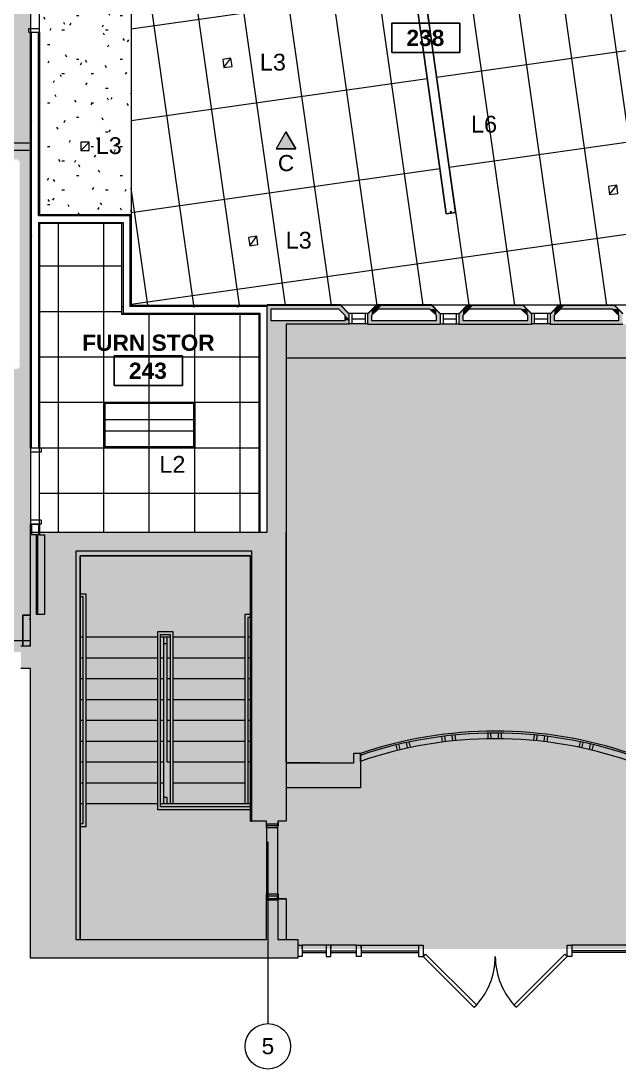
# Model space of a CAD drawing. Header units: inches. Extents: x 389 to 3083, y 11893 to 13691.
# Drawn here: x 1510 to 1826, y 11893 to 12446 of the extents above; entities that cross this region are included whole.
import ezdxf

# ---------------------------------------------------------------- set-up
doc = ezdxf.new("R2010")
doc.units = ezdxf.units.IN
doc.header["$MEASUREMENT"] = 0
for name, color, linetype, lineweight in [('X2$0$A-ANNO-NOTE', 131, 'Continuous', 9), ('X2$0$A-AREA-IDEN', 2, 'Continuous', 9), ('X2$0$A-CLNG', 13, 'Continuous', 13), ('X2$0$A-CLNG-PATT', 13, 'Continuous', 13), ('X2$0$A-DETL-GENF', 92, 'Continuous', 9), ('X2$0$A-DOOR', 31, 'Continuous', 13), ('X2$0$A-DOOR-FRAM', 31, 'Continuous', 20), ('X2$0$A-GLAZ', 151, 'Continuous', 13), ('X2$0$A-WALL', 113, 'Continuous', 13), ('X2$0$A-Wall-Extr', 7, 'Continuous', 9), ('X2$0$A-WALL-PATT', 111, 'Continuous', 13), ('X2$0$E-LITE-EQPM', 33, 'Continuous', 9), ('X2$0$E-LITE-EQPM-IDEN', 33, 'Continuous', 9), ('X2$0$I-WALL', 2, 'Continuous', 9), ('X2$0$Plaza America_Tower 1_2nd Floor -REVIT_dwg', 8, 'Continuous', 9), ('X2$0$S-GRID', 1, 'Continuous', 9), ('X2$0$S-GRID-IDEN', 1, 'Continuous', 9)]:
    doc.layers.add(name, color=color, linetype=linetype, lineweight=lineweight)
doc.styles.add('X2$0$Arial_3', font='arial.ttf', dxfattribs={"height": 8.851796})
doc.styles.add('X2$0$Swis721 Lt BT', font='swissl.ttf', dxfattribs={"height": 8.514638})
doc.styles.add('X2$0$Swis721 Lt BT_B', font='', dxfattribs={"height": 8.583975})
doc.styles.get('X2$0$Swis721 Lt BT_B').set_extended_font_data('Swis721 Lt BT', bold=True)
pattern_1 = [(0, (-24941.6016, 0), (30.72, 7.68), [1.267, -21.773, 1.267, -21.773, -122.88]), (0, (-24941.6016, 0), (30.72, 7.68), [-46.08, 1.267, -44.813, 1.267, -21.773, -53.76]), (0, (-24941.6016, 0), (30.72, 7.68), [-115.2, 1.267, -14.093, 1.267, -37.133]), (120, (-24930.0816, 3.84), (-22.0110751, 22.7643004), [1.267, -21.773, 1.267, -21.773, -122.88]), (120, (-24930.0816, 3.84), (-22.0110751, 22.7643004), [-46.08, 1.267, -44.813, 1.267, -21.773, -53.76]), (120, (-24930.0816, 3.84), (-22.0110751, 22.7643004), [-115.2, 1.267, -14.093, 1.267, -37.133]), (240, (-24926.2416, 19.2), (-8.7089249, -30.4443004), [1.267, -21.773, 1.267, -21.773, -122.88]), (240, (-24926.2416, 19.2), (-8.7089249, -30.4443004), [-46.08, 1.267, -44.813, 1.267, -21.773, -53.76]), (240, (-24926.2416, 19.2), (-8.7089249, -30.4443004), [-115.2, 1.267, -14.093, 1.267, -37.133])]

# ---------------------------------------------------------------- blocks, each defined once
blk = doc.blocks.new('X2$0$Plaza America_Tower 1_2nd Floor -REVIT_dwg-5250115-FIRST FLOOR')
at = {"layer": 'X2$0$A-GLAZ'}
for p, q in [((26624.51, 12291.73), (26624.51, 12291.93)), ((26626.01, 12291.92), (26626.01, 12286.43)), ((26633.01, 12291.92), (26633.01, 12286.43)), ((26672.71, 12291.93), (26672.71, 12291.67)), ((26674.21, 12291.92), (26674.21, 12286.43)), ((26681.21, 12291.92), (26681.21, 12286.43)), ((26720.91, 12291.67), (26720.91, 12291.93)), ((26722.41, 12291.92), (26722.41, 12286.43)), ((26729.41, 12291.92), (26729.41, 12286.43)), ((26634.51, 12286.42), (26624.51, 12286.42)), ((26626.01, 12289.17), (26633.01, 12289.17)), ((26672.71, 12286.42), (26682.71, 12286.42)), ((26674.21, 12289.17), (26681.21, 12289.17)), ((26730.91, 12286.42), (26720.91, 12286.42)), ((26722.41, 12289.17), (26729.41, 12289.17)), ((26698.06, 12067.37), (26698.03, 12070.37)), ((26699.56, 12067.39), (26699.53, 12070.39)), ((26703.56, 12067.39), (26703.58, 12070.39)), ((26705.06, 12067.37), (26705.08, 12070.37)), ((26655.53, 12062.54), (26654.9, 12065.46)), ((26657, 12062.84), (26656.39, 12065.77)), ((26673.94, 12065.66), (26673.57, 12068.64)), ((26675.43, 12065.84), (26675.08, 12068.82)), ((26679.41, 12066.29), (26679.11, 12069.27)), ((26680.9, 12066.43), (26680.62, 12069.42)), ((26722.21, 12066.43), (26722.5, 12069.42)), ((26723.71, 12066.29), (26724.01, 12069.27)), ((26727.68, 12065.84), (26728.04, 12068.82)), ((26729.17, 12065.66), (26729.55, 12068.64)), ((26746.12, 12062.84), (26746.73, 12065.77)), ((26747.59, 12062.54), (26748.22, 12065.46)), ((26630.54, 12055.44), (26630.56, 12059.67)), ((26650.16, 12061.31), (26649.46, 12064.22)), ((26651.63, 12061.65), (26650.94, 12064.57)), ((26751.49, 12061.65), (26752.17, 12064.57)), ((26752.95, 12061.31), (26753.65, 12064.22)), ((26597.56, 11958.42), (26599.81, 11958.42)), ((26599.79, 11955.42), (26612.43, 11955.42)), ((26599.79, 11954.42), (26612.43, 11954.42)), ((26599.81, 11956.83), (26599.81, 11958.42)), ((26614.91, 11955.43), (26628.56, 11955.43)), ((26614.91, 11954.43), (26628.56, 11954.43)), ((26631.05, 11955.44), (26661.29, 11955.44)), ((26631.05, 11954.44), (26661.29, 11954.44)), ((26772.54, 11955.44), (26742.29, 11955.44)), ((26772.54, 11954.44), (26742.29, 11954.44)), ((26690.66, 11925.54), (26663.79, 11952.41)), ((26663.81, 11952.42), (26665.04, 11953.66)), ((26691.9, 11926.78), (26665.03, 11953.65))]:
    blk.add_line(p, q, dxfattribs=at)
at = {"layer": 'X2$0$A-GLAZ', "flags": 128}
for points in [[(26634.51, 12291.67), (26634.51, 12291.92), (26624.51, 12291.92)], [(26672.71, 12291.92), (26682.71, 12291.92), (26682.71, 12291.67)], [(26730.91, 12291.67), (26730.91, 12291.92), (26720.91, 12291.92)], [(26627.04, 12054.67), (26627.04, 12059.67), (26630.54, 12059.67)], [(26630.56, 12055.45), (26630.54, 12059.67), (26630.54, 12054.67)], [(26612.42, 11958.42), (26599.81, 11958.42), (26599.81, 11952.42), (26597.56, 11952.42)], [(26628.56, 11958.43), (26614.92, 11958.43), (26612.42, 11958.42), (26612.42, 11952.42), (26614.92, 11952.42), (26614.92, 11958.43), (26614.92, 11956.84)], [(26631.06, 11956.84), (26631.06, 11958.43), (26661.29, 11958.43), (26663.79, 11958.42), (26663.79, 11952.42)], [(26661.29, 11958.42), (26661.29, 11952.42), (26663.79, 11952.42)], [(26739.79, 11958.42), (26742.29, 11958.42), (26742.29, 11952.42), (26739.79, 11952.42), (26739.79, 11958.43)], [(26772.52, 11956.84), (26772.52, 11958.43), (26772.52, 11952.43), (26775.02, 11952.43), (26775.02, 11958.43), (26772.52, 11958.44), (26742.29, 11958.44)], [(26712.94, 11925.55), (26739.81, 11952.42), (26738.57, 11953.66), (26711.7, 11926.79)]]:
    blk.add_lwpolyline(points, dxfattribs=at)
blk.add_lwpolyline([(26631.06, 11952.43), (26628.56, 11952.43), (26628.56, 11958.43), (26631.06, 11958.44)], close=True, dxfattribs=at)
at = {"layer": 'X2$0$A-GLAZ'}
for centre, radius, start, end in [((26701.79, 11848.66), 222.71, 90, 108.6573), ((26701.79, 11848.66), 221.71, 90, 108.7447), ((26701.79, 11848.66), 222.71, 71.3427, 90), ((26701.79, 11848.66), 221.71, 71.2553, 90), ((26701.79, 11848.66), 218.71, 90, 109.0115), ((26701.79, 11848.66), 218.71, 70.9885, 90), ((26663.81, 11952.42), 38, 315, 0.0173), ((26739.81, 11952.42), 38, 179.9827, 225)]:
    blk.add_arc(centre, radius, start, end, dxfattribs=at)
at = {"layer": 'X2$0$A-Wall-Extr'}
for p, q in [((26591.31, 12268.44), (26812.31, 12268.44)), ((26591.31, 12173.92), (26591.31, 12176.42)), ((26455.56, 12130.54), (26456.31, 12130.54)), ((26484.06, 12120.92), (26482.56, 12120.92)), ((26523.56, 12120.92), (26485.56, 12120.92)), ((26530.06, 12120.92), (26525.06, 12120.92)), ((26526.56, 12120.92), (26526.56, 12032.92)), ((26569.56, 12120.92), (26531.56, 12120.92)), ((26572.56, 12120.92), (26571.06, 12120.92)), ((26455.56, 12116.79), (26456.31, 12116.79)), ((26528.56, 12117.42), (26526.56, 12117.42)), ((26484.06, 12109.92), (26482.56, 12109.92)), ((26523.56, 12109.92), (26485.56, 12109.92)), ((26526.56, 12109.92), (26525.06, 12109.92)), ((26530.06, 12109.92), (26528.56, 12109.92)), ((26569.56, 12109.92), (26531.56, 12109.92)), ((26572.56, 12109.92), (26571.06, 12109.92)), ((26484.06, 12098.92), (26482.56, 12098.92)), ((26523.56, 12098.92), (26485.56, 12098.92)), ((26526.56, 12098.92), (26525.06, 12098.92)), ((26530.06, 12098.92), (26528.56, 12098.92)), ((26569.56, 12098.92), (26531.56, 12098.92)), ((26572.56, 12098.92), (26571.06, 12098.92)), ((26484.06, 12087.92), (26482.56, 12087.92)), ((26523.56, 12087.92), (26485.56, 12087.92)), ((26526.56, 12087.92), (26525.06, 12087.92)), ((26530.06, 12087.92), (26528.56, 12087.92)), ((26569.56, 12087.92), (26531.56, 12087.92)), ((26572.56, 12087.92), (26571.06, 12087.92)), ((26484.06, 12076.92), (26482.56, 12076.92)), ((26523.56, 12076.92), (26485.56, 12076.92)), ((26526.56, 12076.92), (26525.06, 12076.92)), ((26530.06, 12076.92), (26528.56, 12076.92)), ((26569.56, 12076.92), (26531.56, 12076.92)), ((26572.56, 12076.92), (26571.06, 12076.92)), ((26484.06, 12065.92), (26482.56, 12065.92)), ((26523.56, 12065.92), (26485.56, 12065.92)), ((26526.56, 12065.92), (26525.06, 12065.92)), ((26530.06, 12065.92), (26528.56, 12065.92)), ((26569.56, 12065.92), (26531.56, 12065.92)), ((26572.56, 12065.92), (26571.06, 12065.92)), ((26484.06, 12054.92), (26482.56, 12054.92)), ((26523.56, 12054.92), (26485.56, 12054.92)), ((26526.56, 12054.92), (26525.06, 12054.92)), ((26569.56, 12054.92), (26531.56, 12054.92)), ((26572.56, 12054.92), (26571.06, 12054.92)), ((26591.31, 12054.67), (26627.06, 12054.67)), ((26484.06, 12043.92), (26482.56, 12043.92)), ((26523.56, 12043.92), (26485.56, 12043.92)), ((26526.56, 12043.92), (26525.06, 12043.92)), ((26569.56, 12043.92), (26531.56, 12043.92)), ((26484.06, 12032.92), (26482.56, 12032.92)), ((26523.56, 12032.92), (26485.56, 12032.92)), ((26572.56, 12032.92), (26525.06, 12032.92)), ((26591.3, 11982.92), (26581.05, 11982.92)), ((26591.31, 11982.92), (26591.31, 11961.42)), ((26591.3, 11961.42), (26596.8, 11961.42))]:
    blk.add_line(p, q, dxfattribs=at)
at = {"layer": 'X2$0$A-Wall-Extr', "flags": 128}
for points in [[(26624.51, 12291.93), (26620.01, 12296.42), (26581.31, 12296.42)], [(26624.51, 12291.73), (26624.51, 12291.93), (26620.01, 12296.42), (26581.31, 12296.42), (26581.31, 12296.23)], [(26672.71, 12291.67), (26672.71, 12291.92), (26668.21, 12296.42), (26639.01, 12296.42), (26634.51, 12291.92), (26634.51, 12291.67)], [(26634.51, 12291.92), (26639.01, 12296.42), (26668.21, 12296.42), (26672.71, 12291.93)], [(26682.71, 12291.92), (26687.21, 12296.42), (26716.41, 12296.42), (26720.91, 12291.93)], [(26730.91, 12291.92), (26735.41, 12296.42), (26764.61, 12296.42), (26769.11, 12291.93)], [(26573.3, 12023.92), (26572.56, 12023.92), (26572.56, 12163.92), (26482.56, 12163.92), (26482.56, 11961.42)], [(26482.56, 11961.42), (26482.56, 12163.92), (26572.55, 12163.92), (26572.55, 12023.92), (26573.3, 12023.92)], [(26581.05, 12023.92), (26572.56, 12023.92), (26572.56, 12163.92)], [(26482.56, 12143.92), (26485.56, 12143.92), (26485.56, 12020.92), (26482.56, 12020.92)], [(26482.56, 12142.42), (26484.06, 12142.42), (26484.06, 12022.42), (26482.56, 12022.42)], [(26452.3, 12116.42), (26452.3, 12132.54), (26456.31, 12132.54)], [(26456.31, 12132.54), (26452.31, 12132.54), (26452.31, 12116.42)], [(26572.56, 12132.92), (26569.56, 12132.92), (26569.56, 12032.92)], [(26572.56, 12131.42), (26571.06, 12131.42), (26571.06, 12032.92)], [(26572.56, 12029.92), (26523.56, 12029.92), (26523.56, 12123.92), (26531.56, 12123.92), (26531.56, 12032.92)], [(26572.56, 12031.42), (26525.06, 12031.42), (26525.06, 12122.42), (26530.06, 12122.42), (26530.06, 12032.92)], [(26530.06, 12054.92), (26528.56, 12054.92), (26528.56, 12120.92)], [(26591.3, 12054.94), (26627.06, 12054.67), (26627.04, 12059.67), (26630.54, 12059.67), (26630.54, 12041.42), (26591.31, 12041.42), (26591.31, 12023.92), (26587.06, 12023.92), (26587.06, 12021.42), (26581.06, 12021.42), (26581.06, 12022.33)], [(26630.56, 12059.67), (26630.56, 12041.42), (26591.31, 12041.42), (26591.31, 12023.92), (26587.05, 12023.92)], [(26591.3, 12054.67), (26627.04, 12054.67), (26627.04, 12059.67), (26630.54, 12059.67), (26630.54, 12041.42)], [(26528.56, 12032.92), (26528.56, 12036.42), (26526.56, 12036.42)], [(26587.06, 12023.92), (26587.06, 12021.42), (26581.06, 12021.42), (26581.06, 12022.33)], [(26581.11, 11982.32), (26581.12, 11985.42), (26587.06, 11985.42), (26587.06, 11982.92), (26591.31, 11982.92), (26591.31, 11961.42), (26597.31, 11961.42)]]:
    blk.add_lwpolyline(points, dxfattribs=at)
for points in [[(26591.31, 12173.92), (26591.31, 12054.94)], [(26581.05, 11982.32), (26581.05, 11982.92)], [(26581.06, 11985.42), (26587.06, 11985.42), (26587.06, 11982.92), (26581.06, 11982.92)]]:
    blk.add_lwpolyline(points, close=True, dxfattribs=at)
blk = doc.blocks.new('X2$0$Single Flush - OTJ_SOLIDFLUSH_ALUM-4896364-FIRST FLOOR')
at = {"layer": 'X2$0$A-DOOR-FRAM'}
for p, q in [((-20, 3.3125), (-20, -2.4375)), ((-20, 3.3125), (-18, 3.3125)), ((-18, 3.3125), (-18, -2.4375)), ((18.000004, 3.3125), (18.000004, -2.4375)), ((18.000004, 3.3125), (20.000004, 3.3125)), ((20.000004, 3.3125), (20.000004, -2.4375)), ((-20, -2.4375), (-18, -2.4375)), ((18.000004, -2.4375), (20.000004, -2.4375))]:
    blk.add_line(p, q, dxfattribs=at)
blk = doc.blocks.new('X2$0$Single Flush - OTJ_SOLIDFLUSH_ALUM-5104245-FIRST FLOOR')
at = {"layer": 'X2$0$A-DOOR-FRAM'}
for p, q in [((-20, 3.3125), (-20, -2.4375)), ((-20, 3.3125), (-18, 3.3125)), ((-18, 3.3125), (-18, -2.4375)), ((18.000004, 3.3125), (18.000004, -2.4375)), ((18.000004, 3.3125), (20.000004, 3.3125)), ((20.000004, 3.3125), (20.000004, -2.4375)), ((-20, -2.4375), (-18, -2.4375)), ((18.000004, -2.4375), (20.000004, -2.4375))]:
    blk.add_line(p, q, dxfattribs=at)
blk = doc.blocks.new('X2$0$L-Ceiling Light - Linear Box - 2_x4_ 2-5222092-FIRST FLOOR')
at = {"layer": 'X2$0$E-LITE-EQPM'}
for p, q in [((-24, -12), (-24, 12)), ((-24, 12), (24, 12)), ((-24, -12), (-24, 12)), ((-24, 12), (24, 12)), ((-23.5, -11.5), (-23.5, 11.5)), ((-23.5, 11.5), (23.5, 11.5)), ((23.5, 11.5), (-23.5, 11.5)), ((-23.5, 11.5), (-23.5, -11.5)), ((23.5, 11.5), (23.5, -11.5)), ((23.5, -11.5), (23.5, 11.5)), ((24, 12), (24, -12)), ((24, 12), (24, -12)), ((-24, 3), (24, 3)), ((-24, -3), (24, -3)), ((24, -12), (-24, -12)), ((24, -12), (-24, -12)), ((23.5, -11.5), (-23.5, -11.5)), ((-23.5, -11.5), (23.5, -11.5))]:
    blk.add_line(p, q, dxfattribs=at)
blk = doc.blocks.new('X2$0$L-Recessed Square Downlight - 4_-4552743-FIRST FLOOR')
at = {"layer": 'X2$0$E-LITE-EQPM'}
for p, q in [((-2.1875, -2.1875), (-2.1875, 2.1875)), ((-2.1875, 2.1875), (2.1875, 2.1875)), ((-2.1875, 2.1875), (2.1875, -2.1875)), ((2.1875, 2.1875), (2.1875, -2.1875)), ((2.1875, -2.1875), (-2.1875, -2.1875))]:
    blk.add_line(p, q, dxfattribs=at)
blk = doc.blocks.new('X2$0$Single Flush - OTJ_SOLIDFLUSH_ALUM-5237249-FIRST FLOOR')
at = {"layer": 'X2$0$A-DOOR-FRAM'}
for p, q in [((-20, -2.75), (-20, 3)), ((-20, 3), (-18, 3)), ((-18, -2.75), (-18, 3)), ((18.000004, -2.75), (18.000004, 3)), ((18.000004, 3), (20.000004, 3)), ((20.000004, -2.75), (20.000004, 3)), ((-20, -2.75), (-18, -2.75)), ((18.000004, -2.75), (20.000004, -2.75))]:
    blk.add_line(p, q, dxfattribs=at)
blk = doc.blocks.new('X2$0$Lighting-Pendant-Axis-Beam6-Flush-Direct-Acrylic - Lighting-Pendant-Axis-Beam6-Flush-Direct-Acrylic  8_ LENGTH-5206772-FIRST FLOOR')
at = {"layer": 'X2$0$A-DETL-GENF'}
for p, q in [((46.9375, 2.515625), (-46.9375, 2.515625)), ((-46.9375, 2.515625), (-46.9375, -2.515625)), ((-46.9375, 2.515625), (46.9375, 2.515625)), ((-46.9375, -2.515625), (-46.9375, 2.515625)), ((46.9375, -2.515625), (46.9375, 2.515625)), ((46.9375, 2.515625), (46.9375, -2.515625)), ((-46.9375, -2.515625), (46.9375, -2.515625)), ((46.9375, -2.515625), (-46.9375, -2.515625))]:
    blk.add_line(p, q, dxfattribs=at)
for centre in [(-46.3125, 0), (46.3125, 0)]:
    blk.add_circle(centre, 0.25, dxfattribs=at)
blk = doc.blocks.new('X2$0$Grid - Grid Head - Circle-50561-FIRST FLOOR')
at = {"layer": 'X2$0$S-GRID-IDEN'}
blk.add_circle((0, 0), 0.125, dxfattribs=at)
blk = doc.blocks.new('X2$0$Room Tag - Room Name and Number-3379422-FIRST FLOOR')
at = {"layer": 'X2$0$A-AREA-IDEN'}
for p, q in [((-0.1881, -0.1636), (-0.1881, -0.0018)), ((-0.1881, -0.0018), (0.1869, -0.0018)), ((0.1869, -0.0018), (-0.1881, -0.0018)), ((-0.1881, -0.0018), (-0.1881, -0.1636)), ((0.1869, -0.0018), (0.1869, -0.1636)), ((0.1869, -0.1636), (0.1869, -0.0018)), ((0.1869, -0.1636), (-0.1881, -0.1636)), ((-0.1881, -0.1636), (0.1869, -0.1636))]:
    blk.add_line(p, q, dxfattribs=at)

msp = doc.modelspace()

# ---------------------------------------------------------------- hatches: boundary and pattern name
at = {"layer": 'X2$0$A-ANNO-NOTE'}
msp.add_hatch(color=256, dxfattribs=at).paths.add_polyline_path([(1644.52, 12378.85), (1649.67, 12387.79), (1654.84, 12378.86)], flags=0)
at = {"layer": 'X2$0$A-CLNG-PATT'}
h = msp.add_hatch(dxfattribs=at)
h.set_pattern_fill('FP2_63', color=256, style=0, pattern_type=2)
h.set_pattern_definition([(0, (-24941.6016, 0), (15.36, 3.84), [1.267, -10.253, 1.267, -10.253, -61.44]), (0, (-24941.6016, 0), (15.36, 3.84), [-23.04, 1.267, -21.773, 1.267, -10.253, -26.88]), (0, (-24941.6016, 0), (15.36, 3.84), [-57.6, 1.267, -6.413, 1.267, -17.933]), (120, (-24935.8416, 1.92), (-11.00553755, 11.3821502), [1.267, -10.253, 1.267, -10.253, -61.44]), (120, (-24935.8416, 1.92), (-11.00553755, 11.3821502), [-23.04, 1.267, -21.773, 1.267, -10.253, -26.88]), (120, (-24935.8416, 1.92), (-11.00553755, 11.3821502), [-57.6, 1.267, -6.413, 1.267, -17.933]), (240, (-24933.9216, 9.6), (-4.35446245, -15.2221502), [1.267, -10.253, 1.267, -10.253, -61.44]), (240, (-24933.9216, 9.6), (-4.35446245, -15.2221502), [-23.04, 1.267, -21.773, 1.267, -10.253, -26.88]), (240, (-24933.9216, 9.6), (-4.35446245, -15.2221502), [-57.6, 1.267, -6.413, 1.267, -17.933])])
h.paths.add_polyline_path([(749.72, 12113.17), (749.72, 12115.17), (752.73, 12115.17), (752.73, 12119.17), (598.68, 12119.17), (598.71, 12115.17), (604.97, 12115.17), (604.97, 12113.17), (700.38, 12113.17)], flags=0)
h.paths.add_polyline_path([(2630.46, 12113.17), (2710.45, 12113.17), (2710.45, 12120.17), (2609.88, 12120.17), (2609.88, 12116.17), (2630.46, 12116.17)], flags=0)
h.paths.add_polyline_path([(2786.25, 12113.17), (2915.46, 12113.17), (2915.46, 12116.17), (2921.83, 12116.17), (2921.83, 12120.17), (2770.45, 12120.17), (2770.45, 12113.17)], flags=0)
h.paths.add_polyline_path([(960.55, 12113.17), (1130.22, 12113.17), (1130.22, 12115.17), (1151.04, 12115.17), (1151.04, 12119.17), (930.04, 12119.17), (930.04, 12115.17), (950.38, 12115.17), (950.38, 12113.17), (950.68, 12113.17)], flags=0)
h.paths.add_polyline_path([(1430.38, 12113.17), (1509.71, 12113.17), (1509.71, 12116.42), (1514.71, 12116.42), (1514.71, 12119.17), (1410.04, 12119.17), (1410.04, 12115.17), (1430.38, 12115.17)], flags=0)
h.paths.add_polyline_path([(2090.04, 12113.17), (2090.04, 12116.17), (2110.87, 12116.17), (2110.87, 12120.17), (2004.87, 12120.17), (2004.87, 12116.23), (2009.71, 12116.23), (2009.71, 12113.17), (2013.18, 12113.17)], flags=0)
h.paths.add_polyline_path([(809.88, 12113.17), (890.22, 12113.17), (890.22, 12115.17), (911.04, 12115.17), (911.04, 12119.17), (809.88, 12119.17), (809.88, 12115.17)], flags=0)
h.paths.add_polyline_path([(1218.41, 12113.17), (1370.22, 12113.17), (1370.22, 12115.17), (1391.04, 12115.17), (1391.04, 12119.17), (1222.66, 12119.17), (1222.66, 12113.24), (1217.78, 12113.24), (1217.78, 12119.17), (1170.04, 12119.17), (1170.04, 12115.17), (1190.38, 12115.17), (1190.38, 12113.17), (1217.78, 12113.17)], flags=0)
h.paths.add_polyline_path([(2330.04, 12113.21), (2330.04, 12116.17), (2350.63, 12116.17), (2350.6, 12120.17), (2252.57, 12120.17), (2252.57, 12113.28), (2247.7, 12113.28), (2247.7, 12120.17), (2146.21, 12120.17), (2146.21, 12116.17), (2150.21, 12116.17), (2150.21, 12113.21), (2264.78, 12113.21)], flags=0)
h.paths.add_polyline_path([(2438.6, 12113.21), (2574.41, 12113.21), (2574.41, 12120.17), (2369.63, 12120.17), (2369.63, 12116.17), (2390.21, 12116.17), (2390.21, 12113.21)], flags=0)
h.paths.add_polyline_path([(2766.2, 12116.17), (2766.2, 12120.17), (2714.7, 12120.17), (2714.7, 12116.17), (2756.79, 12116.17)], flags=0)
h.paths.add_polyline_path([(2582.46, 12116.17), (2590.88, 12116.17), (2590.88, 12120.17), (2578.66, 12120.17), (2578.66, 12116.17)], flags=0)
h.paths.add_polyline_path([(2141.33, 12116.17), (2141.33, 12120.17), (2129.87, 12120.17), (2129.87, 12116.17), (2138.04, 12116.17)], flags=0)
h.paths.add_polyline_path([(2950.45, 12141.26), (2950.45, 12150.42), (2952.95, 12150.42), (2952.95, 12295.1), (2950.7, 12295.1), (2950.7, 12337.45), (2946.7, 12337.45), (2946.7, 12141.26), (2950.44, 12141.26)], flags=0)
h.paths.add_polyline_path([(573.78, 12141.56), (573.78, 12341.92), (569.72, 12341.92), (569.71, 12295.17), (567.46, 12295.17), (567.46, 12150.42), (569.78, 12150.42), (569.78, 12141.56)], flags=0)
h.paths.add_polyline_path([(2946.48, 12365.35), (2950.71, 12365.35), (2950.72, 12412.17), (2952.97, 12412.17), (2952.97, 12492.67), (2950.72, 12492.67), (2950.72, 12552.67), (2952.7, 12552.67), (2952.7, 12633.17), (2950.45, 12633.17), (2950.42, 12641.67), (2946.45, 12641.67), (2946.45, 12365.35)], flags=0)
h.paths.add_polyline_path([(569.72, 12365.92), (573.72, 12365.92), (573.72, 12403.92), (569.72, 12403.92), (569.72, 12385.92)], flags=0)
h.paths.add_polyline_path([(569.72, 12408.79), (573.72, 12408.79), (573.72, 12512.67), (569.72, 12512.67), (569.71, 12492.67), (567.72, 12492.67), (567.72, 12412.17), (569.72, 12412.17), (569.72, 12408.79)], flags=0)
h.paths.add_polyline_path([(2946.45, 12688.92), (2950.45, 12688.92), (2950.45, 12711.17), (2952.58, 12711.17), (2952.58, 12791.83), (2950.7, 12791.83), (2950.7, 12844.17), (2946.45, 12844.17), (2946.45, 12689.78)], flags=0)
h.paths.add_polyline_path([(2950.61, 12849.04), (2950.7, 12849.04), (2950.72, 12852.67), (2952.7, 12852.67), (2952.7, 12933.17), (2950.45, 12933.17), (2950.45, 12959.85), (2946.45, 12959.85), (2946.45, 12849.04), (2946.71, 12849.04)], flags=0)
h = msp.add_hatch(dxfattribs=at)
h.set_pattern_fill('FP2_46', color=256, style=0, pattern_type=2)
h.set_pattern_definition(pattern_1)
h.paths.add_polyline_path([(1567.29, 12344.23), (1567.92, 12344.23), (1567.92, 12491.48), (1519.58, 12484.62), (1519.58, 12344.23), (1563.67, 12344.23)], flags=0)
h = msp.add_hatch(dxfattribs=at)
h.set_pattern_fill('FP2_1', color=256, style=0, pattern_type=2)
h.set_pattern_definition(pattern_1)
h.paths.add_polyline_path([(752.73, 12119.17), (752.73, 12138.4), (598.71, 12138.4), (598.71, 12119.17), (700.38, 12119.17)], flags=0)
h.paths.add_polyline_path([(1251.26, 12119.17), (1391.04, 12119.17), (1391.04, 12138.4), (1251.26, 12138.4), (1251.26, 12428.38), (1496.71, 12463.2), (1496.71, 12138.4), (1410.04, 12138.4), (1410.04, 12119.17), (1514.71, 12119.17), (1514.71, 12483.93), (1250.52, 12446.45), (1250.52, 12475.51), (1222.52, 12475.51), (1222.52, 12474.26), (1218.27, 12474.26), (1218.27, 12475.51), (1194.52, 12475.51), (1194.52, 12438.51), (950.68, 12403.92), (949.51, 12403.92), (949.51, 12441.66), (923.63, 12441.66), (923.63, 12440.41), (919.38, 12440.41), (919.38, 12441.66), (893.51, 12441.66), (893.51, 12403.92), (573.72, 12403.92), (573.72, 12365.92), (588.71, 12365.92), (588.71, 12341.92), (573.78, 12341.92), (573.78, 12141.56), (591.78, 12141.56), (591.78, 12385.92), (893.51, 12385.92), (893.51, 12138.4), (809.88, 12138.4), (809.88, 12119.17), (911.04, 12119.17), (911.04, 12136.23), (919.38, 12136.23), (919.38, 12137.23), (923.63, 12137.23), (923.63, 12136.23), (930.04, 12136.23), (930.04, 12119.17), (1151.04, 12119.17), (1151.04, 12138.4), (950.68, 12138.4), (950.68, 12385.74), (1189.65, 12419.64), (1189.65, 12138.4), (1170.04, 12138.4), (1170.04, 12119.17), (1217.78, 12119.17), (1217.78, 12136.17), (1218.27, 12136.17), (1218.27, 12137.42), (1222.52, 12137.42), (1222.52, 12136.17), (1222.66, 12136.17), (1222.66, 12119.17)], flags=0)
h.paths.add_polyline_path([(990.11, 12129.59), (990.46, 12128.7), (990.59, 12128.69), (990.67, 12128.76), (990.68, 12128.87), (990.61, 12128.96), (990.5, 12128.98), (990.41, 12128.91), (990.37, 12128.87), (990.19, 12129.36)], flags=0)
h.paths.add_polyline_path([(1100.89, 12129.59), (1100.6, 12128.87), (1100.53, 12128.96), (1100.42, 12128.98), (1100.33, 12128.91), (1100.32, 12128.79), (1100.38, 12128.7), (1100.5, 12128.69), (1100.59, 12128.76), (1100.81, 12129.36)], flags=0)
h.paths.add_polyline_path([(1058.89, 12125.2), (990.95, 12125.2), (990.92, 12125.93), (990.11, 12125.93), (990.11, 12129.59), (990.92, 12129.59), (990.96, 12130.91), (990.99, 12130.92), (996.95, 12130.89), (996.95, 12131.06), (1094.04, 12131.06), (1094.04, 12130.89), (1100.07, 12130.86), (1100.08, 12129.59), (1100.89, 12129.59), (1100.89, 12125.93), (1100.08, 12125.93), (1100.04, 12125.2), (1069.75, 12125.2)], flags=0)
h.paths.add_polyline_path([(1100.89, 12125.93), (1100.53, 12126.81), (1100.4, 12126.82), (1100.33, 12126.76), (1100.31, 12126.64), (1100.38, 12126.55), (1100.5, 12126.53), (1100.59, 12126.61), (1100.62, 12126.64), (1100.81, 12126.16)], flags=0)
h.paths.add_polyline_path([(990.11, 12125.93), (990.39, 12126.64), (990.46, 12126.55), (990.58, 12126.53), (990.67, 12126.61), (990.68, 12126.72), (990.61, 12126.81), (990.5, 12126.83), (990.41, 12126.76), (990.19, 12126.16)], flags=0)
h.paths.add_polyline_path([(1100.22, 12127.55), (1100.37, 12127.61), (1100.43, 12127.76), (1100.37, 12127.91), (1100.22, 12127.97), (1100.08, 12127.91), (1100.12, 12127.58), (1100.17, 12127.55)], flags=0)
h.paths.add_polyline_path([(990.78, 12127.55), (990.92, 12127.61), (990.88, 12127.94), (990.72, 12127.96), (990.59, 12127.86), (990.57, 12127.7), (990.67, 12127.58), (990.72, 12127.55)], flags=0)
h.paths.add_polyline_path([(582.13, 12190.41), (583.01, 12190.77), (583.02, 12190.9), (582.95, 12190.98), (582.84, 12190.99), (582.75, 12190.92), (582.73, 12190.81), (582.8, 12190.72), (582.84, 12190.68), (582.36, 12190.5)], flags=0)
h.paths.add_polyline_path([(582.13, 12301.2), (582.84, 12300.91), (582.75, 12300.84), (582.73, 12300.73), (582.8, 12300.64), (582.92, 12300.62), (583.01, 12300.69), (583.02, 12300.81), (582.95, 12300.9), (582.7, 12300.99)], flags=0)
h.paths.add_polyline_path([(585.78, 12301.2), (584.9, 12300.84), (584.89, 12300.71), (584.95, 12300.64), (585.07, 12300.62), (585.16, 12300.69), (585.18, 12300.81), (585.11, 12300.9), (585.07, 12300.93), (585.67, 12301.16)], flags=0)
h.paths.add_polyline_path([(585.07, 12190.41), (582.13, 12190.41), (582.13, 12191.23), (580.8, 12191.27), (580.79, 12191.3), (580.78, 12197.26), (580.66, 12197.26), (580.66, 12294.35), (580.83, 12294.35), (580.86, 12300.38), (582.13, 12300.38), (582.13, 12301.2), (585.78, 12301.2), (585.78, 12300.38), (586.51, 12300.35), (586.51, 12191.26), (585.78, 12191.23), (585.78, 12190.41), (585.11, 12190.41)], flags=0)
h.paths.add_polyline_path([(585.78, 12190.41), (585.07, 12190.7), (585.16, 12190.77), (585.18, 12190.89), (585.11, 12190.98), (584.99, 12190.99), (584.9, 12190.91), (584.88, 12190.81), (584.95, 12190.72), (585.55, 12190.5)], flags=0)
h.paths.add_polyline_path([(583.95, 12190.87), (584.1, 12190.94), (584.16, 12191.08), (584.1, 12191.23), (583.77, 12191.19), (583.75, 12191.03), (583.85, 12190.9), (583.9, 12190.88)], flags=0)
h.paths.add_polyline_path([(1504.67, 12262.54), (1505.55, 12262.9), (1505.56, 12263.03), (1505.49, 12263.11), (1505.38, 12263.12), (1505.29, 12263.05), (1505.27, 12262.94), (1505.34, 12262.85), (1505.38, 12262.81), (1504.9, 12262.63)], flags=0)
h.paths.add_polyline_path([(1504.67, 12373.33), (1505.38, 12373.04), (1505.29, 12372.97), (1505.27, 12372.86), (1505.34, 12372.77), (1505.47, 12372.75), (1505.55, 12372.82), (1505.56, 12372.93), (1505.49, 12373.03), (1504.9, 12373.25)], flags=0)
h.paths.add_polyline_path([(1505.47, 12262.54), (1504.67, 12262.54), (1504.67, 12263.36), (1503.34, 12263.4), (1503.33, 12263.43), (1503.32, 12269.39), (1503.2, 12269.39), (1503.2, 12366.48), (1503.37, 12366.48), (1503.4, 12372.51), (1504.67, 12372.51), (1504.67, 12373.33), (1508.32, 12373.33), (1508.33, 12372.51), (1509.05, 12372.48), (1509.05, 12263.39), (1508.32, 12263.36), (1508.32, 12262.54), (1505.52, 12262.54)], flags=0)
h.paths.add_polyline_path([(1508.32, 12262.54), (1507.61, 12262.83), (1507.7, 12262.9), (1507.72, 12263.01), (1507.65, 12263.11), (1507.53, 12263.12), (1507.44, 12263.04), (1507.42, 12262.94), (1507.49, 12262.85), (1508.1, 12262.63)], flags=0)
h.paths.add_polyline_path([(1506.49, 12263), (1506.64, 12263.06), (1506.7, 12263.21), (1506.64, 12263.36), (1506.31, 12263.32), (1506.29, 12263.16), (1506.39, 12263.03), (1506.44, 12263.01)], flags=0)
h.paths.add_polyline_path([(584.1, 12300.38), (584.14, 12300.42), (584.16, 12300.58), (584.06, 12300.71), (583.9, 12300.73), (583.77, 12300.63), (583.75, 12300.47), (583.81, 12300.38), (584.06, 12300.38)], flags=0)
h.paths.add_polyline_path([(1506.6, 12372.51), (1506.68, 12372.55), (1506.7, 12372.71), (1506.6, 12372.84), (1506.44, 12372.86), (1506.31, 12372.76), (1506.29, 12372.6), (1506.35, 12372.51), (1506.39, 12372.51)], flags=0)
h.paths.add_polyline_path([(1507.57, 12372.74), (1507.68, 12372.79), (1507.72, 12372.9), (1507.68, 12373), (1507.65, 12373.08), (1507.44, 12372.97), (1507.43, 12372.84), (1507.49, 12372.77), (1507.53, 12372.75)], flags=0)
h.paths.add_polyline_path([(940.61, 12404.16), (902.4, 12404.16), (902.4, 12408.41), (940.61, 12408.41), (940.61, 12404.66)], flags=0)
h.paths.add_polyline_path([(940.61, 12408.66), (902.4, 12408.66), (902.4, 12412.91), (940.61, 12412.91), (940.61, 12411.06)], flags=0)
h.paths.add_polyline_path([(940.61, 12413.25), (902.4, 12413.25), (902.4, 12417.5), (940.61, 12417.5)], flags=0)
h.paths.add_polyline_path([(914.03, 12417.75), (902.4, 12417.75), (902.4, 12422), (940.61, 12422), (940.61, 12417.75), (917.66, 12417.75)], flags=0)
h.paths.add_polyline_path([(940.61, 12422.33), (902.4, 12422.33), (902.4, 12426.58), (940.61, 12426.58)], flags=0)
h.paths.add_polyline_path([(917.66, 12426.83), (902.4, 12426.83), (902.4, 12431.08), (940.61, 12431.08), (940.61, 12426.83), (927.5, 12426.83)], flags=0)
h.paths.add_polyline_path([(934.3, 12431.41), (902.4, 12431.41), (902.4, 12435.66), (940.61, 12435.66), (940.61, 12431.41)], flags=0)
h.paths.add_polyline_path([(917.66, 12435.91), (902.4, 12435.91), (902.4, 12440.16), (940.61, 12440.16), (940.61, 12435.91)], flags=0)
h.paths.add_polyline_path([(1225.52, 12438.01), (1199.19, 12438.01), (1199.19, 12442.26), (1241.61, 12442.26), (1241.61, 12438.01)], flags=0)
h.paths.add_polyline_path([(1199.19, 12442.51), (1199.19, 12446.76), (1241.61, 12446.76), (1241.61, 12442.51), (1221.85, 12442.51)], flags=0)
h.paths.add_polyline_path([(1199.19, 12447.09), (1199.19, 12451.34), (1241.61, 12451.34), (1241.61, 12447.09), (1221.85, 12447.09)], flags=0)
h.paths.add_polyline_path([(1221.85, 12451.59), (1199.19, 12451.59), (1199.19, 12455.84), (1241.61, 12455.84), (1241.61, 12451.59), (1240.62, 12451.59)], flags=0)
h.paths.add_polyline_path([(1199.19, 12456.18), (1199.19, 12460.43), (1241.61, 12460.43), (1241.61, 12456.18), (1221.85, 12456.18)], flags=0)
h.paths.add_polyline_path([(1241.61, 12460.68), (1199.19, 12460.68), (1199.19, 12464.93), (1241.61, 12464.93), (1241.61, 12463.2)], flags=0)
h.paths.add_polyline_path([(1199.19, 12465.26), (1199.19, 12469.51), (1241.61, 12469.51), (1241.61, 12465.26), (1214.28, 12465.26)], flags=0)
h.paths.add_polyline_path([(1241.61, 12469.76), (1199.19, 12469.76), (1199.19, 12474.01), (1241.61, 12474.01), (1241.61, 12470.05)], flags=0)
at = {"layer": 'X2$0$A-DETL-GENF'}
msp.add_hatch(color=256, dxfattribs=at).paths.add_polyline_path([(1743.31, 11956.42), (1865.21, 11956.42), (1865.21, 11961.42), (1870, 11961.42), (1870, 12187.23), (1870.71, 12187.23), (1870.71, 12286.18), (1649.71, 12286.18), (1649.69, 12023.92), (1645.44, 12023.92), (1645.44, 12022.32), (1639.44, 12022.32), (1639.44, 12023.92), (1631.69, 12023.92), (1631.69, 12166.42), (1538.71, 12166.42), (1538.71, 11961.42), (1639.44, 11961.42), (1639.44, 11982.32), (1645.44, 11982.32), (1645.44, 11961.42), (1655.96, 11961.42), (1655.96, 11956.42)], flags=0)
at = {"layer": 'X2$0$A-WALL-PATT'}
h = msp.add_hatch(dxfattribs=at)
h.set_pattern_fill('FP2_1', color=256, style=0, pattern_type=2)
h.set_pattern_definition(pattern_1)
h.paths.add_polyline_path([(1515.17, 12293.79), (1515.33, 12293.79), (1515.33, 12440.39), (1514.71, 12440.39), (1514.71, 12293.79)], flags=0)
h.paths.add_polyline_path([(1514.71, 12480.39), (1515.33, 12480.39), (1515.33, 12484.65), (1514.71, 12484.56), (1514.71, 12483.93)], flags=0)
h.paths.add_polyline_path([(1514.71, 12488.22), (1515.33, 12488.31), (1515.33, 12536.17), (1514.71, 12536.08), (1514.71, 12488.31)], flags=0)
h = msp.add_hatch(dxfattribs=at)
h.set_pattern_fill('FP2_1', color=256, style=0, pattern_type=2)
h.set_pattern_definition(pattern_1)
h.paths.add_polyline_path([(1519.58, 12343.61), (1567.29, 12343.61), (1567.28, 12344.23), (1519.58, 12344.23)], flags=0)
h = msp.add_hatch(dxfattribs=at)
h.set_pattern_fill('FP2_1', color=256, style=0, pattern_type=2)
h.set_pattern_definition(pattern_1)
h.paths.add_polyline_path([(1526.04, 12339.36), (1563.04, 12339.36), (1563.03, 12339.98), (1519.58, 12339.98), (1519.58, 12339.36)], flags=0)
h = msp.add_hatch(dxfattribs=at)
h.set_pattern_fill('FP2_1', color=256, style=0, pattern_type=2)
h.set_pattern_definition(pattern_1)
h.paths.add_polyline_path([(1563.28, 12291.98), (1563.67, 12291.98), (1563.67, 12339.98), (1563.04, 12339.98), (1563.04, 12291.98)], flags=0)
h = msp.add_hatch(dxfattribs=at)
h.set_pattern_fill('FP2_1', color=256, style=0, pattern_type=2)
h.set_pattern_definition(pattern_1)
h.paths.add_polyline_path([(1567.92, 12291.36), (1636.08, 12291.36), (1636.08, 12291.98), (1563.04, 12291.98), (1563.04, 12291.36), (1567.29, 12291.36)], flags=0)
h = msp.add_hatch(dxfattribs=at)
h.set_pattern_fill('FP2_1', color=256, style=0, pattern_type=2)
h.set_pattern_definition(pattern_1)
h.paths.add_polyline_path([(1635.79, 12295.61), (1639.71, 12295.61), (1639.71, 12296.23), (1567.29, 12296.23), (1567.29, 12295.61), (1569.49, 12295.61)], flags=0)
for points in [[(1641.71, 12288.23), (1641.71, 12296.23), (1639.71, 12296.23), (1639.71, 12288.23)], [(1677.58, 12294.23), (1675.58, 12296.23), (1641.71, 12296.23), (1641.71, 12294.23), (1656.4, 12294.23)], [(1682.91, 12288.9), (1682.91, 12291.73), (1678.41, 12296.23), (1675.58, 12296.23), (1680.91, 12290.9)], [(1692.91, 12286.18), (1694.91, 12286.18), (1694.91, 12293.67), (1692.91, 12291.67), (1692.91, 12290.84)], [(1694.91, 12290.84), (1700.3, 12296.23), (1697.47, 12296.23), (1694.91, 12293.67)], [(1725.72, 12294.23), (1728.54, 12294.23), (1726.54, 12296.23), (1700.3, 12296.23), (1698.3, 12294.23)], [(1729.11, 12290.84), (1729.11, 12293.67), (1728.54, 12294.23), (1725.72, 12294.23), (1726.54, 12293.4)], [(1731.11, 12286.18), (1731.1, 12291.68), (1729.11, 12293.67), (1729.11, 12286.18)], [(1741.11, 12286.18), (1743.11, 12286.18), (1743.11, 12293.67), (1741.11, 12291.67), (1741.11, 12290.84)], [(1743.11, 12290.84), (1748.5, 12296.23), (1745.67, 12296.23), (1743.11, 12293.67)], [(1773.92, 12294.23), (1776.74, 12294.23), (1774.74, 12296.23), (1748.5, 12296.23), (1746.5, 12294.23)], [(1777.31, 12290.84), (1777.31, 12293.67), (1776.74, 12294.23), (1773.92, 12294.23), (1774.74, 12293.4)], [(1779.31, 12286.18), (1779.3, 12291.68), (1777.31, 12293.67), (1777.31, 12286.18)], [(1789.31, 12286.18), (1791.31, 12286.18), (1791.31, 12293.67), (1789.31, 12291.67), (1789.31, 12290.84)], [(1791.31, 12290.84), (1796.7, 12296.23), (1793.87, 12296.23), (1791.31, 12293.67)], [(1822.12, 12294.23), (1824.94, 12294.23), (1822.94, 12296.23), (1796.7, 12296.23), (1794.7, 12294.23)], [(1825.51, 12290.84), (1825.51, 12293.67), (1824.94, 12294.23), (1822.12, 12294.23), (1822.94, 12293.4)], [(1825.51, 12286.18), (1827.51, 12286.18), (1827.51, 12291.67), (1825.51, 12293.67), (1825.51, 12288.18)], [(1649.71, 12286.23), (1682.91, 12286.23), (1682.91, 12288.23), (1639.71, 12288.23), (1639.71, 12286.23), (1649.69, 12286.23)], [(1639.71, 12176.42), (1649.71, 12176.42), (1649.71, 12286.23), (1639.71, 12286.23), (1639.71, 12204.61)], [(1680.91, 12288.23), (1682.91, 12288.23), (1682.91, 12288.9), (1680.91, 12290.9), (1680.91, 12288.9)], [(1729.11, 12286.18), (1729.11, 12288.18), (1694.91, 12288.18), (1694.91, 12286.18)], [(1743.31, 12286.18), (1777.31, 12286.18), (1777.31, 12288.18), (1743.11, 12288.18), (1743.11, 12286.18)], [(1825.51, 12286.18), (1825.51, 12288.18), (1791.31, 12288.18), (1791.31, 12286.18)], [(1538.71, 11961.42), (1538.71, 12176.42), (1514.71, 12176.42), (1514.71, 11961.42)], [(1631.69, 12166.42), (1631.69, 12176.42), (1538.71, 12176.42), (1538.71, 12166.42), (1569.49, 12166.42)], [(1639.44, 12023.92), (1649.69, 12023.92), (1649.69, 12176.42), (1631.69, 12176.42), (1631.69, 12023.92)], [(1509.71, 12104.42), (1514.71, 12104.42), (1514.71, 12116.42), (1509.71, 12116.42), (1509.71, 12113.17)], [(1538.71, 11951.42), (1655.96, 11951.42), (1655.96, 11961.42), (1514.71, 11961.42), (1514.71, 11951.42)]]:
    msp.add_hatch(color=256, dxfattribs=at).paths.add_polyline_path(points, flags=0)
h = msp.add_hatch(dxfattribs=at)
h.set_pattern_fill('FP2_1', color=256, style=0, pattern_type=2)
h.set_pattern_definition(pattern_1)
h.paths.add_polyline_path([(1636.08, 12176.42), (1636.08, 12291.36), (1635.46, 12291.36), (1635.46, 12176.42), (1635.79, 12176.42)], flags=0)
h = msp.add_hatch(color=256, dxfattribs=at)
h.paths.add_polyline_path([(1639.44, 11961.42), (1645.44, 11961.42), (1645.44, 11982.32), (1639.44, 11982.32)], flags=0)
h.paths.add_polyline_path([(1639.53, 12022.32), (1645.44, 12022.32), (1645.44, 12023.92), (1639.44, 12023.92), (1639.44, 12022.32)], flags=0)

# ---------------------------------------------------------------- linework, layer by layer
at = {"layer": 'X2$0$A-ANNO-NOTE'}
for p, q in [((1649.67, 12387.79), (1644.52, 12378.85)), ((1649.67, 12387.79), (1644.52, 12378.85)), ((1654.84, 12378.86), (1649.67, 12387.79)), ((1649.67, 12387.79), (1654.84, 12378.86)), ((1514.05, 12381.89), (1497.53, 12381.89)), ((1514.05, 12378.06), (1497.53, 12378.06)), ((1644.52, 12378.85), (1654.84, 12378.86)), ((1654.84, 12378.86), (1644.52, 12378.85))]:
    msp.add_line(p, q, dxfattribs=at)
at = {"layer": 'X2$0$A-CLNG'}
for p, q in [((1567.92, 12491.48), (1567.92, 12344.23)), ((1697.47, 12296.23), (1678.41, 12296.23)), ((1745.67, 12296.23), (1726.54, 12296.23)), ((1793.87, 12296.23), (1774.74, 12296.23)), ((1841.81, 12296.23), (1822.94, 12296.23)), ((1410.04, 12119.17), (1514.71, 12119.17))]:
    msp.add_line(p, q, dxfattribs=at)
at = {"layer": 'X2$0$A-CLNG-PATT'}
for p, q in [((1819.08, 12296.23), (1780.35, 12569.34)), ((1843.32, 12296.23), (1804.12, 12572.71)), ((1794.84, 12296.23), (1756.59, 12565.98)), ((1770.6, 12296.23), (1732.83, 12562.61)), ((1697.88, 12296.23), (1661.54, 12552.5)), ((1722.12, 12296.23), (1685.3, 12555.87)), ((1673.64, 12296.23), (1637.78, 12549.13)), ((1625.16, 12296.23), (1590.26, 12542.39)), ((1649.4, 12296.23), (1614.02, 12545.76)), ((1600.92, 12296.23), (1567.92, 12528.99)), ((1567.92, 12442.26), (1717.58, 12463.48)), ((1746.36, 12296.23), (1723.94, 12454.35)), ((1729.24, 12416.66), (1848.88, 12433.62)), ((1567.92, 12393.78), (1724.26, 12415.95)), ((1735.92, 12369.12), (1855.91, 12386.14)), ((1567.92, 12345.3), (1730.94, 12368.42)), ((1576.68, 12296.23), (1567.92, 12358.05)), ((1529.49, 12176.42), (1529.49, 12339.36)), ((1553.49, 12176.42), (1553.49, 12339.36)), ((1567.92, 12296.82), (1862.95, 12338.66)), ((1519.58, 12317.02), (1563.04, 12317.02)), ((1519.58, 12293.02), (1563.04, 12293.02)), ((1577.49, 12176.42), (1577.49, 12291.36)), ((1601.49, 12176.42), (1601.49, 12291.36)), ((1625.49, 12176.42), (1625.49, 12291.36)), ((1519.58, 12269.02), (1635.46, 12269.02)), ((1519.58, 12245.02), (1635.46, 12245.02)), ((1519.58, 12221.02), (1635.46, 12221.02)), ((1519.58, 12197.02), (1635.46, 12197.02))]:
    msp.add_line(p, q, dxfattribs=at)
at = {"layer": 'X2$0$A-WALL'}
for p, q in [((1515.33, 12220.76), (1515.33, 12440.39)), ((1518.96, 12343.61), (1518.96, 12440.39)), ((1518.96, 12343.61), (1567.29, 12343.61)), ((1567.29, 12343.61), (1567.29, 12295.61)), ((1518.96, 12339.98), (1518.96, 12220.76)), ((1518.96, 12339.98), (1563.67, 12339.98)), ((1563.67, 12339.98), (1563.67, 12291.98)), ((1636.08, 12291.98), (1563.67, 12291.98)), ((1639.71, 12295.61), (1567.29, 12295.61)), ((1636.08, 12176.42), (1636.08, 12291.98)), ((1639.71, 12176.42), (1639.71, 12286.23)), ((1649.71, 12286.23), (1649.71, 12176.42)), ((1514.71, 12116.42), (1514.71, 12176.42)), ((1514.71, 12176.42), (1639.71, 12176.42)), ((1515.33, 12180.76), (1515.33, 12175.04)), ((1518.96, 12180.76), (1518.96, 12175.04)), ((1649.69, 12176.42), (1649.69, 12023.92)), ((1649.71, 12176.42), (1649.69, 12176.42)), ((1518.47, 12175.04), (1517.84, 12175.04)), ((1518.47, 12175.04), (1518.47, 12132.92)), ((1519.58, 12175.04), (1518.96, 12175.04)), ((1538.71, 12166.42), (1538.71, 11961.42)), ((1631.69, 12166.42), (1538.71, 12166.42)), ((1631.69, 12023.92), (1631.69, 12166.42)), ((1509.71, 12116.42), (1514.71, 12116.42)), ((1514.71, 12104.42), (1509.71, 12104.42)), ((1514.71, 11951.42), (1514.71, 12104.42)), ((1639.44, 12023.92), (1631.69, 12023.92)), ((1639.44, 12022.32), (1639.44, 12023.92)), ((1645.44, 12022.32), (1639.44, 12022.32)), ((1639.44, 12022.32), (1639.44, 11982.32)), ((1649.69, 12023.92), (1645.44, 12023.92)), ((1645.44, 12023.92), (1645.44, 12022.32)), ((1645.44, 11982.32), (1645.44, 12022.32)), ((1639.44, 11961.42), (1639.44, 11982.32)), ((1639.44, 11982.32), (1645.44, 11982.32)), ((1645.44, 11982.32), (1645.44, 11961.42)), ((1538.71, 11961.42), (1639.44, 11961.42)), ((1645.44, 11961.42), (1655.96, 11961.42)), ((1655.96, 11961.42), (1655.96, 11951.42)), ((1655.96, 11951.42), (1514.71, 11951.42))]:
    msp.add_line(p, q, dxfattribs=at)
at = {"layer": 'X2$0$I-WALL'}
for p, q in [((1514.71, 12480.39), (1514.71, 12440.39)), ((1519.58, 12440.39), (1519.58, 12480.39)), ((1514.71, 12220.76), (1514.71, 12440.39)), ((1514.71, 12440.39), (1519.58, 12440.39)), ((1519.58, 12440.39), (1519.58, 12344.23)), ((1519.58, 12344.23), (1567.92, 12344.23)), ((1567.92, 12344.23), (1567.92, 12296.23)), ((1519.58, 12339.36), (1519.58, 12220.76)), ((1563.04, 12339.36), (1519.58, 12339.36)), ((1563.04, 12291.36), (1563.04, 12339.36)), ((1567.92, 12296.23), (1639.71, 12296.23)), ((1639.71, 12296.23), (1678.41, 12296.23)), ((1639.71, 12286.23), (1639.71, 12296.23)), ((1677.58, 12294.23), (1641.71, 12294.23)), ((1641.71, 12294.23), (1641.71, 12288.23)), ((1680.91, 12290.9), (1677.58, 12294.23)), ((1678.41, 12296.23), (1682.91, 12291.73)), ((1682.91, 12291.73), (1682.91, 12286.23)), ((1692.91, 12291.67), (1697.47, 12296.23)), ((1692.91, 12286.18), (1692.91, 12291.67)), ((1698.3, 12294.23), (1694.91, 12290.84)), ((1697.47, 12296.23), (1726.54, 12296.23)), ((1725.72, 12294.23), (1698.3, 12294.23)), ((1729.11, 12290.84), (1725.72, 12294.23)), ((1726.54, 12296.23), (1731.11, 12291.67)), ((1731.11, 12291.67), (1731.11, 12286.18)), ((1741.11, 12291.67), (1745.67, 12296.23)), ((1741.11, 12286.18), (1741.11, 12291.67)), ((1746.5, 12294.23), (1743.11, 12290.84)), ((1745.67, 12296.23), (1774.74, 12296.23)), ((1773.92, 12294.23), (1746.5, 12294.23)), ((1777.31, 12290.84), (1773.92, 12294.23)), ((1774.74, 12296.23), (1779.31, 12291.67)), ((1779.31, 12291.67), (1779.31, 12286.18)), ((1789.31, 12291.67), (1793.87, 12296.23)), ((1789.31, 12286.18), (1789.31, 12291.67)), ((1794.7, 12294.23), (1791.31, 12290.84)), ((1793.87, 12296.23), (1822.94, 12296.23)), ((1822.12, 12294.23), (1794.7, 12294.23)), ((1825.51, 12290.84), (1822.12, 12294.23)), ((1822.94, 12296.23), (1827.51, 12291.67)), ((1635.46, 12291.36), (1563.04, 12291.36)), ((1635.46, 12176.42), (1635.46, 12291.36)), ((1641.71, 12288.23), (1680.91, 12288.23)), ((1682.91, 12286.23), (1649.71, 12286.23)), ((1680.91, 12288.23), (1680.91, 12290.9)), ((1731.11, 12286.18), (1692.91, 12286.18)), ((1694.91, 12290.84), (1694.91, 12288.18)), ((1694.91, 12288.18), (1729.11, 12288.18)), ((1729.11, 12288.18), (1729.11, 12290.84)), ((1779.31, 12286.18), (1741.11, 12286.18)), ((1743.11, 12290.84), (1743.11, 12288.18)), ((1743.11, 12288.18), (1777.31, 12288.18)), ((1777.31, 12288.18), (1777.31, 12290.84)), ((1827.51, 12286.18), (1789.31, 12286.18)), ((1791.31, 12290.84), (1791.31, 12288.18)), ((1791.31, 12288.18), (1825.51, 12288.18)), ((1825.51, 12288.18), (1825.51, 12290.84)), ((1519.58, 12220.76), (1514.71, 12220.76)), ((1514.71, 12220.76), (1514.71, 12180.76)), ((1519.58, 12180.76), (1519.58, 12220.76)), ((1514.71, 12176.42), (1514.71, 12180.76)), ((1514.71, 12180.76), (1519.58, 12180.76)), ((1519.58, 12180.76), (1519.58, 12175.04)), ((1517.84, 12175.04), (1514.71, 12175.04)), ((1517.84, 12132.92), (1517.84, 12175.04)), ((1519.58, 12175.04), (1522.09, 12175.04)), ((1522.09, 12175.04), (1522.09, 12132.92)), ((1522.09, 12132.92), (1517.84, 12132.92))]:
    msp.add_line(p, q, dxfattribs=at)
at = {"layer": 'X2$0$S-GRID'}
msp.add_line((1640.13, 12012.96), (1640.13, 11916.96), dxfattribs=at)

# ---------------------------------------------------------------- block references
at = {"layer": 'X2$0$A-AREA-IDEN', "xscale": 95.99999999999994, "yscale": 95.99999999999994, "zscale": 95.99999999999994}
for p in [(1723.56, 12445.44), (1577.03, 12269.67)]:
    msp.add_blockref('X2$0$Room Tag - Room Name and Number-3379422-FIRST FLOOR', p, dxfattribs=at)
at = {"layer": 'X2$0$A-DOOR'}
for name, p, rotation in [('X2$0$Single Flush - OTJ_SOLIDFLUSH_ALUM-4896364-FIRST FLOOR', (1517.14, 12460.39), 89.99999999999993), ('X2$0$Single Flush - OTJ_SOLIDFLUSH_ALUM-5104245-FIRST FLOOR', (1517.14, 12200.76), 270), ('X2$0$Single Flush - OTJ_SOLIDFLUSH_ALUM-5237249-FIRST FLOOR', (1642.44, 12002.32), 90)]:
    msp.add_blockref(name, p, dxfattribs=dict(at, rotation=rotation))
at = {"layer": 'X2$0$E-LITE-EQPM', "rotation": 277.9997712112965}
for p in [(1717.17, 12484.42), (1730.24, 12391.46)]:
    msp.add_blockref('X2$0$Lighting-Pendant-Axis-Beam6-Flush-Direct-Acrylic - Lighting-Pendant-Axis-Beam6-Flush-Direct-Acrylic  8_ LENGTH-5206772-FIRST FLOOR', p, dxfattribs=at)
at = {"layer": 'X2$0$E-LITE-EQPM', "extrusion": (0, 0, -1)}
for p, rotation in [((-1618.73, 12424.22), 171.9291857450708), ((-1543.56, 12380.14), 180), ((-1822.46, 12357.15), 171.9291857450708), ((-1632.36, 12330.2), 171.9291857450708)]:
    msp.add_blockref('X2$0$L-Recessed Square Downlight - 4_-4552743-FIRST FLOOR', p, dxfattribs=dict(at, rotation=rotation))
at = {"layer": 'X2$0$E-LITE-EQPM'}
msp.add_blockref('X2$0$L-Ceiling Light - Linear Box - 2_x4_ 2-5222092-FIRST FLOOR', (1577.49, 12233.02), dxfattribs=at)
at = {"layer": 'X2$0$Plaza America_Tower 1_2nd Floor -REVIT_dwg'}
msp.add_blockref('X2$0$Plaza America_Tower 1_2nd Floor -REVIT_dwg-5250115-FIRST FLOOR', (-24941.6, 0), dxfattribs=at)
at = {"layer": 'X2$0$S-GRID-IDEN', "xscale": 95.99999999999994, "yscale": 95.99999999999994, "zscale": 95.99999999999994, "rotation": 180}
msp.add_blockref('X2$0$Grid - Grid Head - Circle-50561-FIRST FLOOR', (1640.13, 11904.96), dxfattribs=at)

# ---------------------------------------------------------------- texts
at = {"layer": 'X2$0$A-ANNO-NOTE', "insert": (1649.69, 12375.61), "char_height": 8.51, "width": 9.936, "attachment_point": 2, "rotation": 0.074, "line_spacing_factor": 1.00667, "style": 'X2$0$Swis721 Lt BT'}
msp.add_mtext('C', dxfattribs=at)
at = {"layer": 'X2$0$A-AREA-IDEN', "char_height": 8.584, "attachment_point": 2, "line_spacing_factor": 0.998538, "style": 'X2$0$Swis721 Lt BT_B'}
for s, insert, width in [('238', (1723.28, 12441.75), 23.004), ('FURN STOR', (1577.04, 12280.8), 78.192), ('243', (1576.75, 12265.98), 23.004)]:
    msp.add_mtext(s, dxfattribs=dict(at, insert=insert, width=width))
at = {"layer": 'X2$0$E-LITE-EQPM-IDEN', "char_height": 8.852, "width": 16.416, "attachment_point": 2, "line_spacing_factor": 0.938532, "style": 'X2$0$Arial_3'}
for s, insert in [('L3', (1642.76, 12429.07)), ('L6', (1754.27, 12396.31)), ('L3', (1556.08, 12384.99)), ('L3', (1656.39, 12335.05)), ('L2', (1589.66, 12216.69))]:
    msp.add_mtext(s, dxfattribs=dict(at, insert=insert))

# ---------------------------------------------------------------- next in the draw order: texts
at = {"layer": 'X2$0$S-GRID-IDEN', "insert": (1640.13, 11909.29), "char_height": 8.51, "width": 7.56, "attachment_point": 2, "line_spacing_factor": 1.00667, "style": 'X2$0$Swis721 Lt BT', "bg_fill": 3, "box_fill_scale": 1.25, "bg_fill_color": 0, "bg_fill_transparency": 0}
msp.add_mtext('5', dxfattribs=at)

doc.saveas('drawing.dxf')
